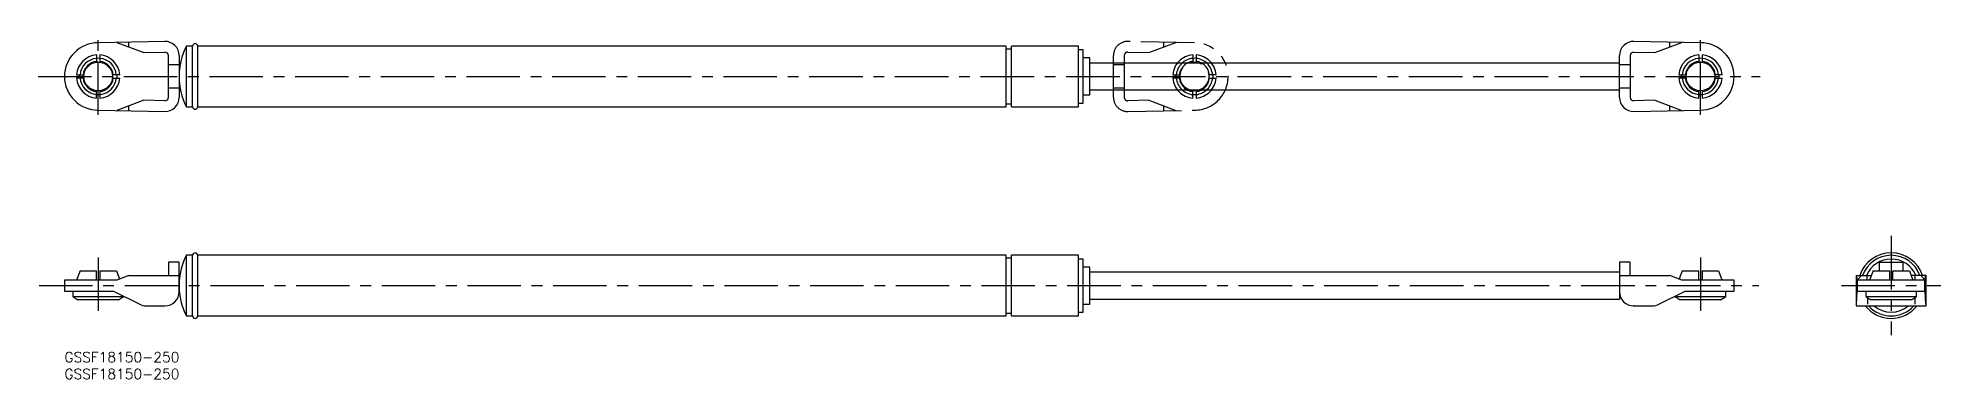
# Model space of a CAD drawing. Extents: x -8 to 556, y -8 to 93.
import ezdxf

# ---------------------------------------------------------------- set-up
doc = ezdxf.new("R2010")
doc.units = 0
doc.header["$LTSCALE"] = 0.5
doc.linetypes.add('CENTER', pattern=[50.8, 31.75, -6.35, 6.35, -6.35])
doc.linetypes.add('PHANTOM', pattern=[63.5, 31.75, -6.35, 6.35, -6.35, 6.35, -6.35])
for name, color, linetype in [('MSM_CENTER', 1, 'CENTER'), ('MSM_CONTINUOUS', 7, 'CONTINUOUS'), ('MSM_IMAGINARY', 6, 'PHANTOM'), ('MSM_PART_NUMBER', 7, 'CONTINUOUS')]:
    doc.layers.add(name, color=color, linetype=linetype)
doc.styles.get("Standard").update_dxf_attribs({"font": 'txt.shx', "height": 3, "bigfont": 'bigfont.shx'})

msp = doc.modelspace()

# ---------------------------------------------------------------- linework, layer by layer
at = {"layer": 'MSM_CENTER'}
for p, q in [((10, 70.45), (10, 93.33)), ((485, 70.45), (485, 93.33)), ((-7.83, 81.89), (502.76, 81.89)), ((541.57, 34.5), (541.57, 5)), ((10, 28.15), (10, 11.55)), ((485, 28.15), (485, 11.55)), ((-7.54, 19.75), (502.32, 19.75)), ((526.82, 19.75), (556.32, 19.75))]:
    msp.add_line(p, q, dxfattribs=at)
at = {"layer": 'MSM_CONTINUOUS'}
for p, q in [((29.71, 92.3), (10, 91.89)), ((15.5, 92), (23.5, 88.97)), ((19.09, 90.64), (19.09, 92.08)), ((38, 90.89), (36.14, 90.89)), ((36.14, 72.89), (36.14, 90.89)), ((38, 72.89), (38, 90.89)), ((279.2, 90.89), (39.5, 90.89)), ((39.5, 72.89), (39.5, 90.89)), ((279.2, 72.89), (279.2, 90.89)), ((300.6, 90.89), (280.8, 90.89)), ((280.8, 72.89), (280.8, 90.89)), ((300.6, 72.89), (300.6, 90.89)), ((485, 91.89), (465.29, 92.3)), ((471.5, 88.97), (479.5, 92)), ((475.91, 90.64), (475.91, 92.08)), ((9.5, 88.31), (9.5, 86.11)), ((9.5, 87.37), (10, 87.39)), ((10, 87.39), (10.5, 87.37)), ((10.5, 88.31), (10.5, 86.11)), ((23.5, 88.97), (29.78, 89.1)), ((30.8, 75.68), (30.8, 88.1)), ((34, 85.39), (30.8, 85.39)), ((34, 88.1), (34, 75.68)), ((280.8, 90.04), (279.2, 90.04)), ((302, 89.79), (300.6, 89.79)), ((302, 73.99), (302, 89.79)), ((304, 87.39), (302, 87.39)), ((304, 76.39), (304, 87.39)), ((461, 85.89), (304, 85.89)), ((461, 75.68), (461, 88.1)), ((464.2, 85.39), (461, 85.39)), ((464.2, 88.1), (464.2, 75.68)), ((465.22, 89.1), (471.5, 88.97)), ((484.5, 88.31), (484.5, 86.11)), ((484.5, 87.37), (485, 87.39)), ((485, 87.39), (485.5, 87.37)), ((485.5, 88.31), (485.5, 86.11)), ((3.58, 82.39), (5.78, 82.39)), ((5.78, 81.39), (3.58, 81.39)), ((4.5, 81.89), (4.52, 82.39)), ((4.52, 81.39), (4.5, 81.89)), ((16.42, 82.39), (14.22, 82.39)), ((14.22, 81.39), (16.42, 81.39)), ((15.48, 82.39), (15.5, 81.89)), ((15.5, 81.89), (15.48, 81.39)), ((478.58, 82.39), (480.78, 82.39)), ((480.78, 81.39), (478.58, 81.39)), ((479.5, 81.89), (479.52, 82.39)), ((479.52, 81.39), (479.5, 81.89)), ((491.42, 82.39), (489.22, 82.39)), ((489.22, 81.39), (491.42, 81.39)), ((490.48, 82.39), (490.5, 81.89)), ((490.5, 81.89), (490.48, 81.39)), ((9.5, 75.47), (9.5, 77.67)), ((10, 76.39), (9.5, 76.41)), ((10.5, 76.41), (10, 76.39)), ((10.5, 77.67), (10.5, 75.47)), ((23.5, 74.81), (15.5, 71.78)), ((29.78, 74.68), (23.5, 74.81)), ((34, 78.39), (30.8, 78.39)), ((279.2, 73.74), (280.8, 73.74)), ((300.6, 73.99), (302, 73.99)), ((302, 76.39), (304, 76.39)), ((304, 77.89), (461, 77.89)), ((464.2, 78.39), (461, 78.39)), ((471.5, 74.81), (465.22, 74.68)), ((471.5, 74.81), (479.5, 71.78)), ((484.5, 75.47), (484.5, 77.67)), ((485, 76.39), (484.5, 76.41)), ((485.5, 76.41), (485, 76.39)), ((485.5, 77.67), (485.5, 75.47)), ((10, 71.89), (29.71, 71.48)), ((19.09, 71.7), (19.09, 73.14)), ((36.14, 72.89), (38, 72.89)), ((39.5, 72.89), (279.2, 72.89)), ((280.8, 72.89), (300.6, 72.89)), ((465.29, 71.48), (485, 71.89)), ((475.91, 71.7), (475.91, 73.14)), ((38, 28.75), (36.14, 28.75)), ((36.14, 10.75), (36.14, 28.75)), ((38, 10.75), (38, 28.75)), ((279.2, 28.75), (39.5, 28.75)), ((39.5, 10.75), (39.5, 28.75)), ((279.2, 10.75), (279.2, 28.75)), ((300.6, 28.75), (280.8, 28.75)), ((280.8, 10.75), (280.8, 28.75)), ((300.6, 10.75), (300.6, 28.75)), ((4.62, 24.15), (3.58, 21.35)), ((4.62, 24.15), (9.5, 24.15)), ((9.5, 21.35), (9.5, 24.15)), ((10.5, 24.15), (15.38, 24.15)), ((10.5, 24.15), (10.5, 21.35)), ((15.38, 24.15), (16.09, 22.22)), ((19.09, 22.75), (15.5, 21.35)), ((19.09, 22.75), (34, 22.75)), ((34, 26.75), (30.8, 26.75)), ((30.8, 26.75), (30.8, 22.75)), ((34, 17.95), (34, 26.75)), ((280.8, 27.9), (279.2, 27.9)), ((302, 27.65), (300.6, 27.65)), ((302, 11.85), (302, 27.65)), ((304, 25.25), (302, 25.25)), ((304, 14.25), (304, 25.25)), ((461, 23.75), (304, 23.75)), ((464.2, 26.75), (461, 26.75)), ((461, 26.75), (461, 15.75)), ((461, 22.75), (475.91, 22.75)), ((464.2, 22.75), (464.2, 26.75)), ((479.5, 21.35), (475.91, 22.75)), ((479.62, 24.15), (478.91, 22.22)), ((479.62, 24.15), (484.5, 24.15)), ((484.5, 21.35), (484.5, 24.15)), ((485.5, 24.15), (490.38, 24.15)), ((485.5, 24.15), (485.5, 21.35)), ((490.38, 24.15), (491.09, 22.22)), ((531.16, 22.75), (531.16, 13.75)), ((531.16, 22.75), (535.67, 22.75)), ((531.16, 22.75), (531.16, 22.75)), ((531.45, 21.35), (531.38, 22.75)), ((532.81, 22.75), (531.45, 21.35)), ((534.49, 21.35), (534.49, 22.75)), ((536.19, 24.15), (535.15, 21.35)), ((536.19, 24.15), (541.07, 24.15)), ((538.07, 24.15), (538.07, 26.75)), ((538.07, 26.75), (545.07, 26.75)), ((541.07, 24.15), (541.07, 21.35)), ((542.07, 24.15), (546.95, 24.15)), ((542.07, 21.35), (542.07, 24.15)), ((545.07, 24.15), (545.07, 26.75)), ((546.95, 24.15), (547.99, 21.35)), ((551.98, 22.75), (547.47, 22.75)), ((548.65, 21.35), (548.65, 22.75)), ((550.32, 22.75), (551.68, 21.35)), ((551.68, 21.35), (551.76, 22.75)), ((551.98, 13.75), (551.98, 22.75)), ((551.98, 22.75), (551.98, 22.75)), ((0, 21.35), (0, 18.15)), ((15.5, 21.35), (0, 21.35)), ((0, 18.15), (14.54, 18.15)), ((2.5, 18.15), (2.5, 16.55)), ((14.54, 18.15), (22.3, 14.21)), ((16.09, 22.22), (16.3, 21.66)), ((472.7, 14.21), (480.46, 18.15)), ((478.91, 22.22), (478.7, 21.66)), ((495, 21.35), (479.5, 21.35)), ((480.46, 18.15), (495, 18.15)), ((491.09, 22.22), (491.42, 21.35)), ((492.5, 16.55), (492.5, 18.15)), ((495, 18.15), (495, 21.35)), ((531.31, 14.21), (531.47, 18.15)), ((551.68, 21.35), (531.45, 21.35)), ((531.47, 18.15), (551.66, 18.15)), ((531.57, 18.15), (531.57, 21.35)), ((534.07, 18.15), (534.07, 16.55)), ((549.07, 16.55), (549.07, 18.15)), ((551.57, 18.15), (551.57, 21.35)), ((551.82, 14.21), (551.66, 18.15)), ((2.5, 16.55), (4, 15.55)), ((2.5, 16.55), (17.5, 16.55)), ((16, 15.55), (4, 15.55)), ((16, 15.55), (17.5, 16.55)), ((17.5, 16.55), (17.5, 16.65)), ((24.2, 13.75), (29.71, 13.75)), ((29.8, 13.75), (29.71, 13.75)), ((279.2, 11.6), (280.8, 11.6)), ((300.6, 11.85), (302, 11.85)), ((302, 14.25), (304, 14.25)), ((304, 15.75), (461, 15.75)), ((465.29, 13.75), (465.2, 13.75)), ((465.29, 13.75), (470.8, 13.75)), ((477.5, 16.65), (477.5, 16.55)), ((477.5, 16.55), (479, 15.55)), ((477.5, 16.55), (492.5, 16.55)), ((491, 15.55), (479, 15.55)), ((491, 15.55), (492.5, 16.55)), ((531.16, 13.75), (551.98, 13.75)), ((531.16, 13.75), (531.16, 13.75)), ((531.27, 13.75), (531.27, 13.75)), ((531.27, 13.75), (531.28, 13.75)), ((531.28, 13.79), (531.29, 13.81)), ((531.28, 13.78), (531.28, 13.79)), ((531.28, 13.77), (531.28, 13.78)), ((531.28, 13.76), (531.28, 13.77)), ((531.28, 13.75), (531.28, 13.76)), ((531.28, 13.76), (531.28, 13.76)), ((531.29, 13.88), (531.3, 13.9)), ((531.29, 13.86), (531.29, 13.88)), ((531.29, 13.84), (531.29, 13.86)), ((531.29, 13.82), (531.29, 13.84)), ((531.29, 13.81), (531.29, 13.82)), ((531.3, 14.03), (531.31, 14.06)), ((531.3, 14), (531.3, 14.03)), ((531.3, 13.97), (531.3, 14)), ((531.3, 13.95), (531.3, 13.97)), ((531.3, 13.92), (531.3, 13.95)), ((531.3, 13.9), (531.3, 13.92)), ((531.31, 14.17), (531.31, 14.21)), ((531.31, 14.13), (531.31, 14.17)), ((531.31, 14.1), (531.31, 14.13)), ((531.31, 14.06), (531.31, 14.1)), ((534.07, 16.55), (535.57, 15.55)), ((534.07, 16.55), (549.07, 16.55)), ((534.59, 16.2), (534.51, 14.21)), ((547.57, 15.55), (535.57, 15.55)), ((547.57, 15.55), (549.07, 16.55)), ((548.54, 16.2), (548.62, 14.21)), ((551.82, 14.21), (551.83, 14.17)), ((551.83, 14.17), (551.83, 14.13)), ((551.83, 14.13), (551.83, 14.1)), ((551.83, 14.1), (551.83, 14.06)), ((551.83, 14.06), (551.83, 14.03)), ((551.83, 14.03), (551.83, 14)), ((551.83, 14), (551.84, 13.97)), ((551.84, 13.97), (551.84, 13.95)), ((551.84, 13.95), (551.84, 13.92)), ((551.84, 13.92), (551.84, 13.9)), ((551.84, 13.9), (551.84, 13.88)), ((551.84, 13.88), (551.84, 13.86)), ((551.84, 13.86), (551.85, 13.84)), ((551.85, 13.84), (551.85, 13.82)), ((551.85, 13.82), (551.85, 13.81)), ((551.85, 13.81), (551.85, 13.79)), ((551.85, 13.79), (551.85, 13.78)), ((551.85, 13.78), (551.86, 13.77)), ((551.86, 13.77), (551.86, 13.76)), ((551.86, 13.76), (551.86, 13.76)), ((551.86, 13.76), (551.86, 13.75)), ((551.86, 13.75), (551.86, 13.75)), ((551.86, 13.75), (551.86, 13.75)), ((551.98, 13.75), (551.98, 13.75)), ((36.14, 10.75), (38, 10.75)), ((39.5, 10.75), (279.2, 10.75)), ((280.8, 10.75), (300.6, 10.75))]:
    msp.add_line(p, q, dxfattribs=at)
for centre in [(10, 81.89), (485, 81.89)]:
    msp.add_circle(centre, 4.25, dxfattribs=at)
for centre, radius, start, end in [((10, 81.89), 10, 90, 270), ((29.8, 88.1), 4.2, 0, 91.1935), ((54, 81.89), 20, 153.2563, 206.7437), ((38.75, 90.89), 0.75, 0, 180), ((465.2, 88.1), 4.2, 88.8065, 180), ((485, 81.89), 10, 270, 90), ((10, 81.89), 6.44, 94.4541, 175.5459), ((10, 81.89), 5.4, 95.3128, 174.6872), ((10, 81.89), 4.5, 96.3794, 173.6206), ((10, 81.89), 6.44, 4.4541, 85.5459), ((10, 81.89), 5.4, 5.3128, 84.6872), ((10, 81.89), 4.5, 6.3794, 83.6206), ((29.8, 88.1), 1, 0, 91.1935), ((465.2, 88.1), 1, 88.8065, 180), ((485, 81.89), 6.44, 94.4541, 175.5459), ((485, 81.89), 5.4, 95.3128, 174.6872), ((485, 81.89), 4.5, 96.3794, 173.6206), ((485, 81.89), 6.44, 4.4541, 85.5459), ((485, 81.89), 5.4, 5.3128, 84.6872), ((485, 81.89), 4.5, 6.3794, 83.6206), ((10, 81.89), 6.44, 184.4541, 265.5459), ((10, 81.89), 5.4, 185.3128, 264.6872), ((10, 81.89), 4.5, 186.3794, 263.6206), ((10, 81.89), 5.4, 275.3128, 354.6872), ((10, 81.89), 6.44, 274.4541, 355.5459), ((10, 81.89), 4.5, 276.3794, 353.6206), ((485, 81.89), 6.44, 184.4541, 265.5459), ((485, 81.89), 5.4, 185.3128, 264.6872), ((485, 81.89), 4.5, 186.3794, 263.6206), ((485, 81.89), 5.4, 275.3128, 354.6872), ((485, 81.89), 6.44, 274.4541, 355.5459), ((485, 81.89), 4.5, 276.3794, 353.6206), ((29.8, 75.68), 4.2, 268.8065, 0), ((29.8, 75.68), 1, 268.8065, 0), ((465.2, 75.68), 4.2, 180, 271.1935), ((465.2, 75.68), 1, 180, 271.1935), ((38.75, 72.89), 0.75, 180, 0), ((54, 19.75), 20, 153.2563, 206.7437), ((38.75, 28.75), 0.75, 0, 180), ((541.57, 19.75), 9.75, 17.9202, 162.0798), ((541.57, 19.75), 9, 19.4712, 160.5288), ((541.57, 19.75), 7.9, 22.318, 157.682), ((29.8, 17.95), 4.2, 270, 0), ((465.2, 17.95), 4.2, 180, 270), ((24.2, 17.95), 4.2, 243.0341, 270), ((470.8, 17.95), 4.2, 270, 296.9659), ((541.57, 19.75), 9.75, 217.9799, 322.0201), ((541.57, 19.75), 9, 221.8103, 318.1897), ((541.57, 19.75), 7.9, 229.4196, 310.5804), ((38.75, 10.75), 0.75, 180, 0)]:
    msp.add_arc(centre, radius, start, end, dxfattribs=at)
at = {"layer": 'MSM_IMAGINARY'}
for p, q in [((335, 91.89), (315.29, 92.3)), ((321.5, 88.97), (329.5, 92)), ((325.91, 90.64), (325.91, 92.08)), ((311, 75.68), (311, 88.1)), ((314.2, 85.39), (311, 85.39)), ((314.2, 88.1), (314.2, 75.68)), ((315.22, 89.1), (321.5, 88.97)), ((334.5, 88.31), (334.5, 86.11)), ((334.5, 87.37), (335, 87.39)), ((335, 87.39), (335.5, 87.37)), ((335.5, 88.31), (335.5, 86.11)), ((328.58, 82.39), (330.78, 82.39)), ((330.78, 81.39), (328.58, 81.39)), ((329.5, 81.89), (329.52, 82.39)), ((329.52, 81.39), (329.5, 81.89)), ((341.42, 82.39), (339.22, 82.39)), ((339.22, 81.39), (341.42, 81.39)), ((340.48, 82.39), (340.5, 81.89)), ((340.5, 81.89), (340.48, 81.39)), ((314.2, 78.39), (311, 78.39)), ((321.5, 74.81), (315.22, 74.68)), ((321.5, 74.81), (329.5, 71.78)), ((334.5, 75.47), (334.5, 77.67)), ((335, 76.39), (334.5, 76.41)), ((335.5, 76.41), (335, 76.39)), ((335.5, 77.67), (335.5, 75.47)), ((315.29, 71.48), (335, 71.89)), ((325.91, 71.7), (325.91, 73.14))]:
    msp.add_line(p, q, dxfattribs=at)
msp.add_circle((335, 81.89), 4.25, dxfattribs=at)
for centre, radius, start, end in [((315.2, 88.1), 4.2, 88.8065, 180), ((335, 81.89), 10, 270, 90), ((315.2, 88.1), 1, 88.8065, 180), ((335, 81.89), 6.44, 94.4541, 175.5459), ((335, 81.89), 5.4, 95.3128, 174.6872), ((335, 81.89), 4.5, 96.3794, 173.6206), ((335, 81.89), 6.44, 4.4541, 85.5459), ((335, 81.89), 5.4, 5.3128, 84.6872), ((335, 81.89), 4.5, 6.3794, 83.6206), ((335, 81.89), 6.44, 184.4541, 265.5459), ((335, 81.89), 5.4, 185.3128, 264.6872), ((335, 81.89), 4.5, 186.3794, 263.6206), ((335, 81.89), 5.4, 275.3128, 354.6872), ((335, 81.89), 6.44, 274.4541, 355.5459), ((335, 81.89), 4.5, 276.3794, 353.6206), ((315.2, 75.68), 4.2, 180, 271.1935), ((315.2, 75.68), 1, 180, 271.1935)]:
    msp.add_arc(centre, radius, start, end, dxfattribs=at)

# ---------------------------------------------------------------- texts
at = {"layer": 'MSM_PART_NUMBER', "char_height": 3, "attachment_point": 1}
for insert in [(0, 0), (0, -5)]:
    msp.add_mtext_dynamic_manual_height_columns('{GSSF18150-250}', width=121.0942, gutter_width=15, heights=[0], dxfattribs=dict(at, insert=insert))

doc.saveas('drawing.dxf')
